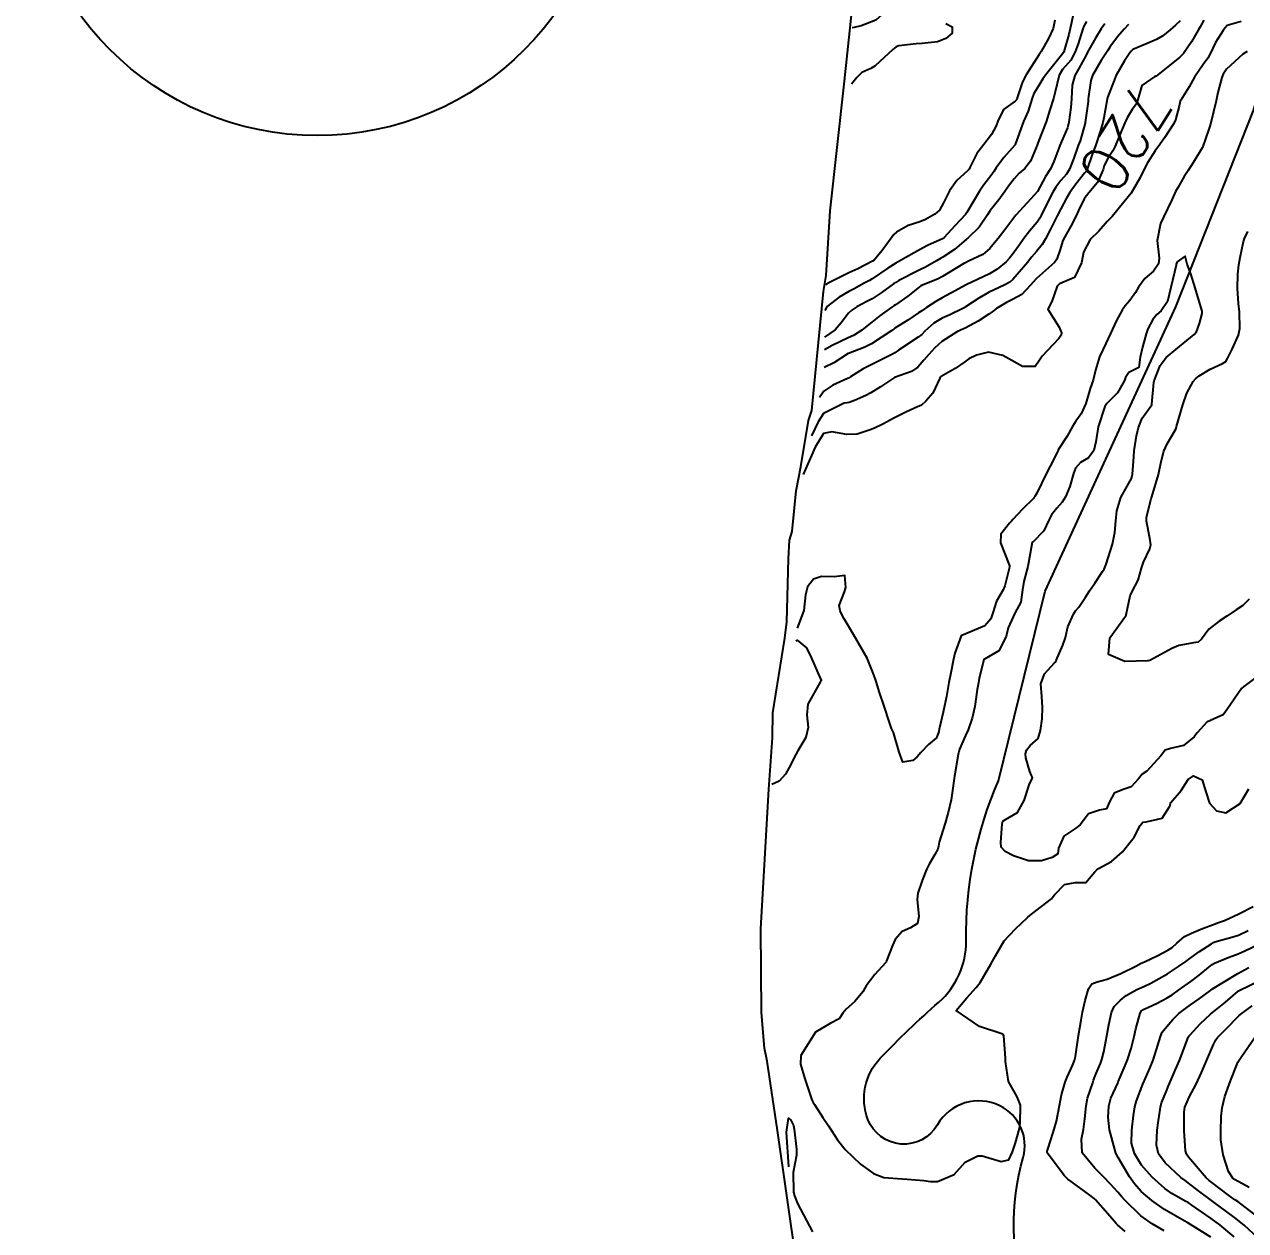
# Model space of a CAD drawing. Header units: metres. Extents: x 318500 to 325275, y 7408834 to 7428799.
# Drawn here: x 319860.2 to 319964.5, y 7413785.4 to 7413888.5 of the extents above; entities that cross this region are included whole.
import ezdxf
from ezdxf.enums import TextEntityAlignment as Align

# ---------------------------------------------------------------- set-up
doc = ezdxf.new("R2010")
doc.units = ezdxf.units.M
doc.header["$MEASUREMENT"] = 0
doc.linetypes.add('CONTINUO', pattern=[0])
for name, color, linetype in [('Area', 45, 'Continuous'), ('Cotas', 45, 'Continuous'), ('Curvas de Nivel 1m', 11, 'Continuous'), ('Curvas de Nivel 5m', 15, 'Continuous'), ('DETALHES', 45, 'Continuous'), ('Hidrografia', 140, 'Continuous')]:
    doc.layers.add(name, color=color, linetype=linetype)
doc.styles.add('Style-STANDARD', font='STANDARD.shx')

msp = doc.modelspace()

# ---------------------------------------------------------------- linework, layer by layer
at = {"layer": 'Area'}
msp.add_lwpolyline([(319926.12, 7413782.66), (319924.5, 7413793.97), (319923.6, 7413799.89), (319923.38, 7413801.02), (319923.11, 7413804.06), (319923.07, 7413811.21), (319923.76, 7413823.14), (319924.07, 7413827.51), (319924.09, 7413829.66), (319925.11, 7413836.04), (319925.29, 7413837.41), (319925.44, 7413842.8), (319925.52, 7413844.41), (319925.74, 7413845.14), (319926.07, 7413848.62), (319926.48, 7413850.67), (319927.13, 7413854.61), (319927.42, 7413855.49), (319928.43, 7413865.63), (319928.64, 7413867.01), (319928.99, 7413872.53), (319930.2, 7413883.6), (319931.81, 7413898.71)], dxfattribs=at)
at = {"layer": 'Curvas de Nivel 1m', "flags": 128}
for points, elevation in [([(319931.08, 7413889.31), (319931.13, 7413889.32), (319931.28, 7413889.52), (319932.22, 7413890.97), (319932.91, 7413891.57), (319933.87, 7413891.27), (319933.98, 7413890.31), (319933.67, 7413889.53), (319932.88, 7413888.83), (319931.64, 7413888.34), (319931.04, 7413888.18), (319930.87, 7413888.15)], 728), ([(319964.09, 7413888.7), (319962.88, 7413888.36), (319962.67, 7413888.14), (319962.53, 7413887.93), (319961.9, 7413886.9), (319961.42, 7413885.94), (319961.22, 7413885.57), (319960.83, 7413885.04), (319960.09, 7413883.96), (319959.65, 7413883.12), (319958.92, 7413881.98), (319958.88, 7413881.89), (319958.78, 7413881.47), (319958.46, 7413880.29), (319958.32, 7413879.99), (319957.53, 7413878.78), (319957, 7413878.01), (319956.89, 7413877.86), (319956.73, 7413877.65), (319956.09, 7413876.64), (319955.78, 7413876.02), (319955.42, 7413875.31), (319954.68, 7413874.03), (319953.06, 7413872.05), (319952.86, 7413871.86), (319952.65, 7413871.63), (319951.92, 7413870.8), (319951.19, 7413870.08), (319950.61, 7413868.99), (319950.47, 7413868.22), (319950.45, 7413868.09), (319949.86, 7413866.83), (319948.58, 7413866.3), (319948.38, 7413866.11), (319947.9, 7413864.78), (319947.57, 7413864.12), (319948.53, 7413862.59), (319948.74, 7413862.11), (319948.71, 7413861.92), (319948.52, 7413861.64), (319947.1, 7413860.13), (319946.85, 7413859.77), (319946.49, 7413859.24), (319945.4, 7413859.24), (319944.49, 7413859.76), (319943.74, 7413860.18), (319942.5, 7413860.46), (319941.48, 7413860.21), (319940.83, 7413859.88), (319940.49, 7413859.64), (319939.66, 7413859.05), (319938.47, 7413858.39), (319938.4, 7413858.32), (319938.36, 7413858.25), (319937.74, 7413856.96), (319937.16, 7413856.26), (319936.77, 7413855.94), (319936.44, 7413855.78), (319935.51, 7413855.36), (319934.43, 7413854.81), (319933.47, 7413854.31), (319932.77, 7413853.97), (319932.41, 7413853.82), (319931.3, 7413853.45), (319930.41, 7413853.42), (319929.12, 7413853.66), (319928.41, 7413853.51), (319927.71, 7413852.35), (319926.88, 7413850.46), (319926.68, 7413850.02)], 719), ([(319958.88, 7413888.76), (319958.48, 7413888.38), (319958.02, 7413887.99), (319957.39, 7413887.48), (319956.86, 7413887.17), (319956.05, 7413886.82), (319954.84, 7413886.31), (319954.69, 7413886.18), (319954.58, 7413886.03), (319954.12, 7413885.33), (319953.39, 7413884.05), (319953.22, 7413883.65), (319952.8, 7413882.58), (319952.66, 7413882.2), (319952.63, 7413882.06), (319952.35, 7413880.48), (319952.27, 7413880.07), (319952.08, 7413879.4), (319951.63, 7413878.08), (319951.39, 7413877.42), (319950.93, 7413876.09), (319950.86, 7413875.93), (319950.7, 7413875.74), (319949.96, 7413874.82), (319949.45, 7413874.1), (319949.16, 7413873.62), (319948.67, 7413872.7), (319948.37, 7413872.11), (319947.79, 7413870.97), (319947.36, 7413870.13), (319947.1, 7413869.66), (319946.61, 7413869.05), (319946.19, 7413868.56), (319945.87, 7413868.15), (319944.58, 7413866.67), (319944.32, 7413866.44), (319943.83, 7413866.18), (319942.98, 7413865.78), (319942.57, 7413865.57), (319941.69, 7413865.07), (319940.55, 7413864.32), (319940.49, 7413864.28), (319940.38, 7413864.22), (319939.16, 7413863.63), (319938.54, 7413863.35), (319937.85, 7413862.94), (319937.08, 7413862.26), (319936.81, 7413861.98), (319936.51, 7413861.73), (319934.83, 7413860.62), (319934.5, 7413860.41), (319934.31, 7413860.3), (319933.12, 7413859.69), (319932.49, 7413859.39), (319931.79, 7413859.03), (319930.71, 7413858.35), (319930.56, 7413858.25), (319930.47, 7413858.2), (319929.2, 7413857.63), (319928.45, 7413857.13), (319928.08, 7413856.58)], 721), ([(319954.46, 7413888.46), (319954.08, 7413888.04), (319953.52, 7413887.39), (319952.85, 7413886.5), (319952.68, 7413886.23), (319952.57, 7413886.06), (319952.13, 7413885.37), (319951.38, 7413884.08), (319951.24, 7413883.65), (319951.02, 7413882.09), (319951, 7413881.88), (319950.77, 7413880.09), (319950.76, 7413880.03), (319950.32, 7413878.52), (319950.17, 7413878.1), (319949.79, 7413877.04), (319949.43, 7413876.1), (319949.15, 7413875.66), (319948.69, 7413875.11), (319948.25, 7413874.56), (319947.99, 7413874.12), (319947.32, 7413872.79), (319947, 7413872.13), (319946.88, 7413871.91), (319946.65, 7413871.57), (319946, 7413870.79), (319945.53, 7413870.16), (319945.15, 7413869.63), (319944.61, 7413868.89), (319944.29, 7413868.49), (319944, 7413868.18), (319943.24, 7413867.54), (319942.59, 7413867.16), (319940.61, 7413866.22), (319940.59, 7413866.21), (319939.3, 7413865.5), (319938.56, 7413865.11), (319938.01, 7413864.8), (319937.2, 7413864.26), (319936.81, 7413864), (319936.54, 7413863.81), (319935.62, 7413863.19), (319934.52, 7413862.5), (319934.41, 7413862.42), (319934.24, 7413862.3), (319932.51, 7413861.18), (319931.95, 7413860.89), (319930.54, 7413860.35), (319930.51, 7413860.34), (319929.31, 7413859.54), (319928.48, 7413859.14)], 722), ([(319952.43, 7413888.51), (319952.12, 7413888.07), (319951.65, 7413887.29), (319950.97, 7413886.09), (319950.84, 7413885.82), (319950.23, 7413884.7), (319949.88, 7413884.1), (319949.65, 7413883.26), (319949.59, 7413882.1), (319949.53, 7413881.35), (319949.37, 7413880.1), (319949.24, 7413879.62), (319948.74, 7413878.44), (319948.6, 7413878.11), (319948.09, 7413876.75), (319947.79, 7413876.12), (319947.37, 7413875.46), (319946.68, 7413874.19), (319946.66, 7413874.16), (319946.65, 7413874.14), (319946.43, 7413873.9), (319944.85, 7413872.17), (319944.76, 7413872.06), (319944.66, 7413871.92), (319943.9, 7413870.92), (319943.33, 7413870.18), (319943.02, 7413869.79), (319942.62, 7413869.31), (319942.02, 7413868.79), (319940.81, 7413868.22), (319940.6, 7413868.13), (319940.39, 7413868.02), (319938.59, 7413866.91), (319938.15, 7413866.68), (319937.06, 7413866.27), (319936.73, 7413866.12), (319936.58, 7413866.01), (319935.62, 7413865.23), (319934.55, 7413864.51), (319934.43, 7413864.42), (319934.25, 7413864.3), (319933.26, 7413863.6), (319932.53, 7413863.03), (319932.14, 7413862.72), (319931.68, 7413862.34), (319930.97, 7413861.89), (319930.51, 7413861.67), (319929.17, 7413861.03), (319928.5, 7413860.67)], 723), ([(319950.88, 7413888.69), (319950.65, 7413888.31), (319950.57, 7413888.09), (319950.15, 7413886.8), (319949.91, 7413886.1), (319949.53, 7413885.4), (319948.83, 7413884.61), (319948.53, 7413884.11), (319948.21, 7413882.71), (319948.05, 7413882.12), (319947.75, 7413881.16), (319947.42, 7413880.13), (319946.74, 7413878.41), (319946.65, 7413878.14), (319946.1, 7413876.77), (319945.61, 7413876.16), (319945.13, 7413875.74), (319944.7, 7413875.27), (319944.22, 7413874.64), (319943.91, 7413874.18), (319943.4, 7413873.46), (319942.66, 7413872.56), (319942.41, 7413872.19), (319941.7, 7413871.15), (319940.77, 7413870.22), (319940.69, 7413870.16), (319940.63, 7413870.1), (319939.61, 7413869.24), (319938.6, 7413868.57), (319938.4, 7413868.46), (319938.07, 7413868.26), (319937.13, 7413867.73), (319936.59, 7413867.46), (319934.86, 7413866.57), (319934.58, 7413866.42), (319934.4, 7413866.3), (319933.35, 7413865.53), (319932.56, 7413865.02), (319932.11, 7413864.78), (319931.26, 7413864.34), (319930.83, 7413864.06), (319930.54, 7413863.78), (319929.93, 7413862.96), (319929.41, 7413862.37), (319928.51, 7413861.73)], 724), ([(319948.17, 7413888.83), (319948.02, 7413888.12), (319947.67, 7413887.32), (319947, 7413886.14), (319946.84, 7413885.88), (319945.71, 7413884.16), (319945.41, 7413883.56), (319944.96, 7413882.17), (319944.91, 7413882.04), (319944.79, 7413881.91), (319943.78, 7413881.18), (319943.3, 7413880.18), (319943.16, 7413879.78), (319942.75, 7413879.04), (319942.1, 7413878.2), (319941.52, 7413877.42), (319940.91, 7413876.22), (319940.84, 7413876.09), (319940.71, 7413875.95), (319939.81, 7413875.12), (319939.17, 7413874.24), (319938.67, 7413873.22), (319938.32, 7413872.6), (319937.93, 7413872.26), (319937.12, 7413871.8), (319936.65, 7413871.6), (319935.64, 7413871.29), (319934.64, 7413870.72), (319934.43, 7413870.5), (319934.29, 7413870.31), (319933.43, 7413869.14), (319932.74, 7413868.33), (319932.6, 7413868.23), (319931.34, 7413867.59), (319930.59, 7413867.23), (319928.86, 7413866.38), (319928.68, 7413866.28), (319928.58, 7413866.2)], 726), ([(319938.87, 7413888.53), (319939.39, 7413888.24), (319939.4, 7413887.7), (319938.85, 7413887.25), (319938.14, 7413886.97), (319936.85, 7413886.83), (319936.33, 7413886.79), (319934.84, 7413886.63), (319934.62, 7413886.53), (319934.34, 7413886.31), (319932.83, 7413884.92), (319932.47, 7413884.69), (319931.7, 7413884.34), (319931.25, 7413883.91), (319930.81, 7413883.35)], 727), ([(319964.6, 7413886.15), (319964.21, 7413885.91), (319962.83, 7413884.62), (319962.55, 7413884.21), (319962.43, 7413883.93), (319962.09, 7413882.65), (319961.94, 7413881.94), (319961.72, 7413880.99), (319961.45, 7413879.94), (319961.29, 7413879.41), (319960.77, 7413877.95), (319960.76, 7413877.93), (319960.74, 7413877.9), (319960, 7413876.68), (319959.54, 7413875.97), (319959.22, 7413875.46), (319958.69, 7413874.56), (319958.48, 7413874.19), (319958.38, 7413873.98), (319958.15, 7413873.46), (319957.45, 7413872), (319957.2, 7413871.46), (319956.91, 7413870.01), (319957.09, 7413868.49), (319957.02, 7413868), (319956.59, 7413867.38), (319955.85, 7413866.75), (319955.31, 7413866.02), (319955.05, 7413865.55), (319954.56, 7413864.86), (319954.18, 7413864.42), (319953.91, 7413864.04), (319953.42, 7413863.16), (319952.91, 7413862.05), (319952.51, 7413861.19), (319951.98, 7413860.07), (319951.64, 7413858.91), (319951.43, 7413858.08), (319951.19, 7413857.35), (319950.82, 7413856.08), (319950.43, 7413855.2), (319949.96, 7413854.56), (319949.68, 7413854.1), (319949.22, 7413853.29), (319948.46, 7413852.11), (319948.44, 7413852.06), (319948.39, 7413851.94), (319947.78, 7413850.71), (319947.47, 7413850.12), (319946.62, 7413848.42), (319946.46, 7413848.14), (319946.41, 7413848.06), (319946.34, 7413847.97), (319945.41, 7413847.06), (319944.59, 7413846.17), (319944.46, 7413846.02), (319944.31, 7413845.84), (319943.56, 7413844.9), (319943.54, 7413844.18), (319944.26, 7413842.29), (319944.29, 7413842.2), (319944.29, 7413842.17), (319944.29, 7413842.14), (319944.26, 7413841.98), (319943.91, 7413840.49), (319943.77, 7413840.17), (319943.2, 7413839.2), (319942.87, 7413838.18), (319942.71, 7413837.67), (319942.19, 7413837.07), (319940.23, 7413836.27), (319940.18, 7413836.25), (319940.16, 7413836.22), (319939.64, 7413834.75), (319939.51, 7413834.23), (319939.28, 7413833.08), (319939.12, 7413832.23), (319938.91, 7413831.04), (319938.75, 7413830.24), (319938.63, 7413829.71), (319938.29, 7413828.25), (319938.25, 7413828.07), (319938.06, 7413827.52), (319937.37, 7413826.94), (319936.74, 7413826.26), (319936.42, 7413825.88), (319936.03, 7413825.59), (319935.2, 7413825.45), (319934.87, 7413826.29), (319934.39, 7413827.97), (319934.23, 7413828.3), (319934.08, 7413828.74), (319933.58, 7413830.31), (319933.19, 7413831.39), (319932.91, 7413832.32), (319932.71, 7413832.9), (319932.15, 7413834.33), (319930.98, 7413836.34), (319930.19, 7413837.69), (319929.95, 7413838.11), (319929.84, 7413838.36), (319929.75, 7413838.82), (319930.22, 7413839.99), (319930.3, 7413840.28), (319930.31, 7413840.35), (319930.25, 7413841.38), (319929.33, 7413841.28), (319928.24, 7413841.31), (319927.55, 7413841.08), (319927.05, 7413840.4), (319926.89, 7413839.73), (319926.75, 7413838.4), (319926.18, 7413836.88)], 718), ([(319964.75, 7413839.36), (319964.21, 7413838.82), (319963.66, 7413838.45), (319962.86, 7413837.92), (319962.2, 7413837.48), (319961.32, 7413836.81), (319960.7, 7413835.94), (319960.42, 7413835.7), (319960.18, 7413835.66), (319958.75, 7413835.39), (319958.17, 7413835.16), (319956.27, 7413834.13), (319956.15, 7413834.08), (319956.08, 7413834.08), (319954.15, 7413834.03), (319952.74, 7413834.63), (319952.86, 7413836.05), (319954.2, 7413837.92), (319954.25, 7413837.98), (319954.26, 7413838.03), (319954.6, 7413839.65), (319954.77, 7413840.02), (319955.27, 7413840.99), (319955.58, 7413842.02), (319955.75, 7413842.53), (319956.28, 7413843.66), (319956.37, 7413844.01), (319956.29, 7413844.57), (319955.99, 7413846.01), (319956, 7413846.33), (319956.34, 7413847.73), (319956.4, 7413847.95), (319956.42, 7413848.01), (319956.44, 7413848.11), (319957.03, 7413850), (319957.25, 7413851.12), (319957.47, 7413851.99), (319957.77, 7413852.62), (319958.42, 7413853.74), (319958.51, 7413853.89), (319958.53, 7413853.98), (319958.57, 7413854.12), (319959.1, 7413855.97), (319959.45, 7413856.97), (319959.98, 7413857.96), (319960.2, 7413858.22), (319960.48, 7413858.44), (319961.43, 7413859), (319962.49, 7413859.5), (319962.76, 7413859.66), (319962.92, 7413859.92), (319963.31, 7413860.72), (319963.85, 7413861.91), (319963.96, 7413862.47), (319963.93, 7413863.91), (319963.86, 7413864.61), (319963.77, 7413865.91), (319963.8, 7413867.12), (319963.87, 7413867.91), (319963.98, 7413868.54), (319964.27, 7413869.91), (319964.36, 7413870.18), (319964.64, 7413870.77)], 718), ([(319965.33, 7413832.68), (319964.31, 7413831.9), (319964.12, 7413831.74), (319962.85, 7413829.92), (319962.53, 7413829.48), (319962.09, 7413829.29), (319961.16, 7413828.86), (319960.32, 7413827.95), (319960.22, 7413827.79), (319960.06, 7413827.59), (319959.15, 7413826.87), (319958.05, 7413826.6), (319957.58, 7413826.45), (319957.23, 7413825.99), (319956.03, 7413824.68), (319955.62, 7413824.41), (319955.3, 7413824.02), (319954.69, 7413823.34), (319954.01, 7413823.09), (319953.24, 7413822.8), (319952.84, 7413822.05), (319952.57, 7413821.46), (319951.98, 7413821.35), (319951.03, 7413821.01), (319950.32, 7413820.08), (319949.96, 7413819.79), (319948.93, 7413819.12), (319948.49, 7413818.1), (319948.43, 7413817.61), (319947.93, 7413817.3), (319947.03, 7413817.02), (319945.92, 7413817.02), (319944.64, 7413817.45), (319943.93, 7413817.82), (319943.6, 7413818.17), (319943.55, 7413818.57), (319943.67, 7413820.17), (319943.73, 7413820.4), (319943.97, 7413820.55), (319944.98, 7413821.15), (319945.56, 7413822.15), (319945.65, 7413822.49), (319946.01, 7413823.58), (319946.21, 7413823.95), (319946.25, 7413824.14), (319946.19, 7413824.31), (319946.03, 7413824.64), (319945.69, 7413825.8), (319945.67, 7413826.15), (319945.74, 7413826.45), (319946.05, 7413826.85), (319946.74, 7413827.45), (319946.95, 7413828.13), (319947.08, 7413829.13), (319947.12, 7413830.12), (319947.05, 7413831.06), (319946.98, 7413832.13), (319947.28, 7413832.97), (319948.15, 7413833.91), (319948.24, 7413834.02), (319948.27, 7413834.11), (319948.84, 7413835.43), (319949.07, 7413836.1), (319949.28, 7413837.01), (319949.76, 7413838.09), (319949.94, 7413838.36), (319950.21, 7413838.68), (319950.79, 7413839.52), (319951.14, 7413840.08), (319951.59, 7413840.72), (319952.25, 7413841.72), (319952.38, 7413841.93), (319952.44, 7413842.06), (319952.54, 7413842.34), (319953.1, 7413844.05), (319953.29, 7413845.05), (319953.37, 7413846.04), (319953.47, 7413846.9), (319953.81, 7413848.04), (319954.35, 7413849), (319954.72, 7413849.66), (319954.81, 7413850.03), (319954.9, 7413851.51), (319954.94, 7413852.02), (319955.14, 7413853.3), (319955.32, 7413854.02), (319955.63, 7413854.81), (319956.44, 7413855.97), (319956.45, 7413856.01), (319956.62, 7413857.86), (319956.65, 7413858.01), (319957.16, 7413859.33), (319957.66, 7413859.99), (319958.51, 7413860.69), (319960.06, 7413861.96), (319960.27, 7413862.2), (319960.53, 7413862.92), (319960.75, 7413863.75), (319960.75, 7413863.95), (319960.56, 7413864.61), (319960.14, 7413865.96), (319959.77, 7413867.14), (319959.48, 7413867.97), (319959.31, 7413868.67), (319958.6, 7413868.18), (319958.54, 7413867.98), (319958.52, 7413867.9), (319958.08, 7413865.99), (319957.78, 7413864.78), (319957.26, 7413864), (319956.88, 7413863.67), (319956.54, 7413863.25), (319956.1, 7413862.44), (319955.96, 7413862.02), (319955.65, 7413860.88), (319955.46, 7413860.02), (319955.34, 7413859.16), (319954.48, 7413858.72), (319954.21, 7413858.29), (319954.12, 7413858.04), (319953.52, 7413856.98), (319952.61, 7413856.06), (319952.44, 7413855.83), (319951.86, 7413854.07), (319951.68, 7413852.8), (319951.49, 7413852.07), (319951.03, 7413851.44), (319950.37, 7413851.03), (319949.92, 7413850.54), (319949.77, 7413850.1), (319949.46, 7413848.98), (319949.07, 7413848.1), (319948.79, 7413847.65), (319948.33, 7413847.12), (319947.88, 7413846.56), (319947.66, 7413846.12), (319947.22, 7413845.2), (319946.28, 7413844.24), (319946.23, 7413844.19), (319946.21, 7413844.14), (319946.2, 7413844.06), (319945.86, 7413842.15), (319945.51, 7413840.88), (319945.42, 7413840.15), (319945.27, 7413839.1), (319944.75, 7413838.16), (319944.19, 7413836.92), (319944.05, 7413836.3), (319944.02, 7413836.17), (319943.39, 7413834.95), (319942.15, 7413834.24), (319942.12, 7413834.22), (319942.1, 7413834.19), (319941.72, 7413832.6), (319941.64, 7413832.2), (319941.54, 7413831.63), (319941.33, 7413830.2), (319941.1, 7413829.19), (319940.76, 7413828.21), (319940.55, 7413827.72), (319940.04, 7413826.55), (319939.96, 7413826.3), (319939.94, 7413826.22), (319939.92, 7413826.1), (319939.61, 7413824.23), (319939.4, 7413822.82), (319939.31, 7413822.23), (319939.07, 7413821.14), (319938.8, 7413820.24), (319938.3, 7413818.6), (319938.24, 7413818.25), (319938.19, 7413818), (319937.93, 7413817.55), (319937.44, 7413816.73), (319937.21, 7413816.26), (319936.83, 7413815.33), (319936.46, 7413814.26), (319936.42, 7413813.72), (319936.56, 7413812.26), (319936.45, 7413811.67), (319935.85, 7413811.28), (319935.14, 7413810.98), (319934.54, 7413810.29), (319934.32, 7413809.79), (319933.8, 7413808.46), (319933.76, 7413808.35), (319933.72, 7413808.3), (319932.79, 7413807.31), (319932.05, 7413806.32), (319931.95, 7413806.14), (319931.77, 7413805.82), (319931.09, 7413805), (319930.34, 7413804.34), (319930.08, 7413804.01), (319929.74, 7413803.5), (319928.98, 7413803.11), (319927.72, 7413802.38), (319926.49, 7413800.39), (319926.44, 7413799.64), (319926.81, 7413798.39), (319927.43, 7413796.6), (319927.53, 7413796.38), (319927.64, 7413796.19), (319928.35, 7413795.09), (319928.83, 7413794.36), (319929.6, 7413793.17), (319930.26, 7413792.34), (319931.57, 7413791.1), (319932.69, 7413790.31), (319933.56, 7413789.97), (319935.12, 7413789.84), (319935.56, 7413789.83), (319936.99, 7413789.69), (319937.55, 7413789.61), (319938.16, 7413789.63), (319939.56, 7413790.22), (319940.52, 7413791.26), (319941.58, 7413791.82), (319941.95, 7413791.82), (319943.58, 7413791.33), (319944.25, 7413791.48), (319944.54, 7413792.15), (319944.82, 7413792.93), (319945.14, 7413794.14), (319945.21, 7413794.56), (319945.24, 7413796.14), (319944.96, 7413796.84), (319944.21, 7413798.15), (319943.97, 7413799.88), (319943.96, 7413800.16), (319943.81, 7413802.07), (319943.78, 7413802.16), (319943.72, 7413802.21), (319943.64, 7413802.24), (319941.73, 7413802.87), (319939.75, 7413804.22), (319940.66, 7413805.32), (319941.46, 7413806.19), (319941.78, 7413806.62), (319942.7, 7413808.18), (319943.1, 7413808.88), (319943.83, 7413810.17), (319944.8, 7413811.2), (319945.81, 7413812.14), (319945.86, 7413812.19), (319946.19, 7413812.46), (319947.88, 7413813.77), (319948.04, 7413813.95), (319948.14, 7413814.11), (319948.99, 7413815), (319949.9, 7413815.17), (319950.82, 7413815.15), (319951.58, 7413816.06), (319951.74, 7413816.24), (319951.91, 7413816.34), (319953.01, 7413816.96), (319953.94, 7413817.79), (319954.05, 7413817.92), (319954.15, 7413818.03), (319954.94, 7413819.03), (319955.46, 7413820.02), (319955.68, 7413820.3), (319955.97, 7413820.34), (319957.32, 7413820.64), (319957.99, 7413821.69), (319958.05, 7413821.92), (319958.08, 7413821.98), (319958.96, 7413823.01), (319959.55, 7413823.96), (319960.02, 7413824.28), (319960.75, 7413823.94), (319961.05, 7413822.89), (319961.38, 7413821.94), (319961.98, 7413821.29), (319962.78, 7413821.12), (319963.99, 7413821.9), (319964.73, 7413823.17)], 717), ([(319926.05, 7413835.81), (319926.17, 7413835.87), (319926.96, 7413835.19), (319927.35, 7413834.39), (319928.12, 7413832.6), (319928.21, 7413832.46), (319928.21, 7413832.38), (319928.12, 7413832.26), (319927.07, 7413830.4), (319926.99, 7413829.49), (319927.12, 7413828.39), (319926.92, 7413827.53), (319926.22, 7413826.41), (319926.04, 7413826.08), (319925.48, 7413824.97), (319925.16, 7413824.42), (319924.64, 7413823.8), (319924.01, 7413823.52)], 718), ([(319954.16, 7413785.36), (319953.51, 7413785.92), (319953.41, 7413786.03), (319952.7, 7413786.86), (319951.64, 7413788.06), (319951.59, 7413788.11), (319951.54, 7413788.16), (319951.16, 7413788.44), (319949.56, 7413789.61), (319949.29, 7413789.81), (319949, 7413790.09), (319947.59, 7413791.94), (319947.51, 7413792.11), (319947.5, 7413792.2), (319947.6, 7413792.46), (319948, 7413793.71), (319948.12, 7413794.1), (319948.31, 7413794.78), (319948.57, 7413796.1), (319948.74, 7413797.01), (319949.05, 7413798.09), (319949.23, 7413798.54), (319949.69, 7413799.53), (319949.84, 7413799.94), (319949.88, 7413800.08), (319949.92, 7413800.3), (319950.19, 7413802.08), (319950.41, 7413803.4), (319950.54, 7413804.07), (319950.76, 7413805.07), (319951.03, 7413806.07), (319951.33, 7413806.51), (319951.79, 7413806.66), (319952.64, 7413806.9), (319953.79, 7413807.38), (319955.08, 7413808.02), (319955.55, 7413808.27), (319955.81, 7413808.38), (319956.91, 7413808.9), (319957.82, 7413809.39), (319958.18, 7413809.62), (319958.59, 7413809.97), (319959.25, 7413810.54), (319959.84, 7413810.83), (319960.63, 7413811.16), (319961.86, 7413811.64), (319962.07, 7413811.71), (319962.66, 7413811.92), (319963.87, 7413812.49), (319965.09, 7413813.1)], 718), ([(319957.5, 7413785.4), (319956.49, 7413785.99), (319955.52, 7413786.69), (319954.14, 7413788.02), (319953.86, 7413788.34), (319953.55, 7413788.71), (319952.92, 7413789.4), (319952.29, 7413790.05), (319951.57, 7413790.75), (319950.51, 7413792.07), (319950.44, 7413793.24), (319950.61, 7413794.07), (319950.72, 7413794.98), (319950.83, 7413796.07), (319950.96, 7413796.75), (319951.4, 7413798.06), (319951.47, 7413798.27), (319951.68, 7413798.8), (319952.06, 7413799.69), (319952.18, 7413800.05), (319952.35, 7413800.69), (319952.6, 7413802.05), (319952.78, 7413803), (319953, 7413804.04), (319953.24, 7413804.56), (319953.77, 7413805.12), (319954.27, 7413805.52), (319955.18, 7413806.01), (319955.78, 7413806.28), (319956.36, 7413806.57), (319957.79, 7413807.36), (319958.73, 7413807.97), (319959.35, 7413808.41), (319959.81, 7413808.75), (319960.51, 7413809.26), (319961.54, 7413809.93), (319961.72, 7413810.04), (319961.83, 7413810.08), (319963.27, 7413810.48), (319963.84, 7413810.67), (319964.68, 7413811.06)], 719), ([(319963.49, 7413784.88), (319962.25, 7413785.91), (319961.52, 7413786.46), (319959.87, 7413787.6), (319959.54, 7413787.82), (319959.3, 7413787.95), (319958.16, 7413788.58), (319957.55, 7413789.01), (319956.47, 7413789.99), (319955.58, 7413791.01), (319954.97, 7413792.01), (319954.72, 7413792.89), (319954.74, 7413794.01), (319954.89, 7413795.26), (319955, 7413796.01), (319955.15, 7413796.51), (319955.67, 7413797.93), (319955.69, 7413797.98), (319955.7, 7413798), (319956.32, 7413799.36), (319956.57, 7413799.99), (319956.97, 7413801.25), (319957.18, 7413801.99), (319957.34, 7413802.37), (319957.73, 7413802.85), (319958.25, 7413803.46), (319958.76, 7413803.96), (319959.32, 7413804.4), (319959.76, 7413804.71), (319960.48, 7413805.23), (319961.46, 7413805.93), (319961.64, 7413806.07), (319961.78, 7413806.17), (319962.43, 7413806.56), (319963.79, 7413807.38), (319964.73, 7413807.89)], 721), ([(319965.49, 7413784.8), (319964.32, 7413785.89), (319963.52, 7413786.53), (319961.65, 7413787.92), (319961.54, 7413787.99), (319960.43, 7413788.82), (319959.56, 7413789.5), (319959.29, 7413789.69), (319958.92, 7413789.96), (319957.58, 7413791.21), (319957.01, 7413791.99), (319956.86, 7413792.73), (319956.91, 7413793.99), (319956.98, 7413794.64), (319957.18, 7413795.98), (319957.28, 7413796.35), (319957.66, 7413797.27), (319957.87, 7413797.78), (319957.95, 7413797.98), (319958.47, 7413799.19), (319958.8, 7413799.96), (319959.46, 7413801.7), (319959.56, 7413801.95), (319959.63, 7413802.05), (319959.72, 7413802.16), (319960.58, 7413803.09), (319961.46, 7413803.92), (319961.63, 7413804.05), (319961.75, 7413804.15), (319962.73, 7413804.95), (319963.78, 7413805.86), (319963.8, 7413805.87), (319963.84, 7413805.9), (319965.79, 7413806.84)], 722), ([(319965.52, 7413786.57), (319963.78, 7413787.9), (319963.64, 7413788), (319963.54, 7413788.06), (319963, 7413788.45), (319961.56, 7413789.53), (319961.34, 7413789.7), (319961.1, 7413789.93), (319959.59, 7413791.69), (319959.4, 7413791.95), (319959.32, 7413792.23), (319959.2, 7413793.96), (319959.22, 7413795.54), (319959.28, 7413795.96), (319959.37, 7413796.23), (319959.65, 7413796.83), (319960.04, 7413797.57), (319960.23, 7413797.94), (319960.69, 7413798.93), (319961.12, 7413799.93), (319961.71, 7413801.33), (319961.91, 7413801.73), (319962.05, 7413801.92), (319962.89, 7413802.75), (319963.75, 7413803.62), (319963.88, 7413803.76), (319964.04, 7413803.9), (319965.03, 7413804.62)], 723), ([(319964.77, 7413789.1), (319963.56, 7413789.75), (319963.36, 7413789.9), (319962.99, 7413790.48), (319962.53, 7413791.91), (319962.35, 7413793.18), (319962.34, 7413793.91), (319962.38, 7413795.16), (319962.45, 7413795.91), (319962.69, 7413796.87), (319963.05, 7413797.91), (319963.22, 7413798.36), (319963.7, 7413799.57), (319963.8, 7413799.8), (319963.85, 7413799.9), (319964.14, 7413800.32), (319965.23, 7413801.88)], 724), ([(319925.47, 7413790.88), (319925.25, 7413793.83), (319925.42, 7413795.03), (319925.62, 7413794.86), (319925.85, 7413794.4), (319925.92, 7413794.09), (319926.12, 7413792.39), (319926.1, 7413791.88), (319925.84, 7413790.4), (319925.86, 7413788.71), (319925.93, 7413788.4), (319926.19, 7413787.73), (319927.49, 7413785.33)], 718)]:
    msp.add_lwpolyline(points, dxfattribs=dict(at, elevation=elevation))
at = {"layer": 'Curvas de Nivel 5m', "flags": 128}
for points, elevation in [([(319949.73, 7413889.26), (319949.48, 7413888.1), (319949.37, 7413887.6), (319948.93, 7413886.11), (319948.9, 7413886.05), (319948.84, 7413885.97), (319947.36, 7413884.13), (319947.15, 7413883.8), (319946.81, 7413883.24), (319946.38, 7413882.56), (319946.23, 7413882.15), (319945.89, 7413881.04), (319945.5, 7413880.16), (319944.77, 7413878.2), (319944.76, 7413878.17), (319944.74, 7413878.14), (319943.82, 7413877.08), (319943.17, 7413876.19), (319942.98, 7413875.91), (319942.7, 7413875.52), (319942.12, 7413874.76), (319941.73, 7413874.2), (319940.66, 7413872.39), (319940.54, 7413872.22), (319939.63, 7413871.25), (319938.73, 7413870.25), (319938.68, 7413870.2), (319938.63, 7413870.17), (319937.31, 7413869.57), (319936.61, 7413869.19), (319935, 7413868.29), (319934.6, 7413868.07), (319933.9, 7413867.62), (319932.58, 7413866.71), (319932.34, 7413866.57), (319931.88, 7413866.34), (319931.03, 7413865.88), (319930.57, 7413865.65), (319929.76, 7413865.16), (319928.77, 7413864.38), (319928.67, 7413864.26), (319928.54, 7413864.01)], 725), ([(319960.88, 7413888.81), (319960.57, 7413888.26), (319960.4, 7413887.96), (319959.85, 7413886.98), (319959.15, 7413885.98), (319958.84, 7413885.66), (319956.97, 7413884.15), (319956.82, 7413884.04), (319956.8, 7413884.03), (319956.71, 7413884.01), (319955.59, 7413883.24), (319955.25, 7413882.03), (319955.13, 7413881.68), (319954.78, 7413881.2), (319954.33, 7413880.47), (319954.14, 7413880.04), (319953.68, 7413878.97), (319953.31, 7413878.05), (319953.13, 7413877.66), (319952.72, 7413877.05), (319952.39, 7413876.39), (319952.29, 7413876.07), (319951.81, 7413874.95), (319951.08, 7413874.08), (319950.67, 7413873.55), (319950.2, 7413872.56), (319949.98, 7413872.1), (319949.52, 7413871.23), (319948.9, 7413870.11), (319948.81, 7413869.92), (319948.62, 7413869.24), (319948.33, 7413868.39), (319948.13, 7413868.12), (319946.59, 7413866.74), (319946.06, 7413866.15), (319945.34, 7413865.39), (319944.56, 7413864.95), (319944.03, 7413864.71), (319943.18, 7413864.18), (319942.82, 7413863.91), (319942.54, 7413863.7), (319941.63, 7413863.1), (319940.52, 7413862.51), (319940.32, 7413862.43), (319939.86, 7413862.23), (319938.51, 7413861.38), (319937.93, 7413860.84), (319937.4, 7413860.26), (319936.99, 7413859.77), (319936.48, 7413859.19), (319935.94, 7413858.82), (319934.47, 7413858.3), (319933.28, 7413857.5), (319932.45, 7413856.98), (319932.03, 7413856.76), (319931.05, 7413856.34), (319930.62, 7413856.17), (319930.44, 7413856.12), (319930.17, 7413856.09), (319928.43, 7413855.21), (319927.95, 7413854.51), (319927.38, 7413853.3)], 720), ([(319961.49, 7413784.85), (319959.75, 7413785.95), (319959.51, 7413786.08), (319959.22, 7413786.25), (319957.53, 7413787.23), (319956.44, 7413787.99), (319955.55, 7413788.76), (319954.96, 7413789.41), (319954.54, 7413790.02), (319953.58, 7413791.68), (319953.39, 7413792.03), (319953.28, 7413792.35), (319952.83, 7413794.04), (319952.71, 7413795.12), (319952.77, 7413796.04), (319952.96, 7413796.73), (319953.54, 7413798.03), (319953.58, 7413798.12), (319953.67, 7413798.34), (319954.18, 7413799.53), (319954.38, 7413800.02), (319954.68, 7413800.98), (319954.94, 7413802.01), (319955.08, 7413802.66), (319955.44, 7413804), (319955.57, 7413804.19), (319955.75, 7413804.3), (319956.9, 7413804.85), (319957.77, 7413805.31), (319958.18, 7413805.57), (319958.74, 7413805.97), (319959.79, 7413806.71), (319960.49, 7413807.25), (319961.32, 7413807.93), (319961.59, 7413808.15), (319961.81, 7413808.28), (319962.97, 7413808.76), (319963.82, 7413809.07), (319964.4, 7413809.31), (319965.54, 7413809.87)], 720)]:
    msp.add_lwpolyline(points, dxfattribs=dict(at, elevation=elevation))
at = {"layer": 'DETALHES', "linetype": 'CONTINUO'}
msp.add_circle((319885.19, 7413903.96), 25, dxfattribs=at)
at = {"layer": 'Hidrografia'}
msp.add_lwpolyline([(319945.76, 7413663.64), (319946.38, 7413668.27, -0.22034), (319947.99, 7413670.79, -0.274152), (319956.85, 7413671.1, 0.251941), (319967.61, 7413671.03, 0.189544), (319979.9, 7413685.35, 0.18742), (319979.4, 7413699.12, -0.055906), (319976.26, 7413709.46, 0.109534), (319969.41, 7413725.62, -0.003652), (319957.9, 7413742.01, -0.118723), (319948.83, 7413765.5, 0.044545), (319945.69, 7413779.46, -0.14663), (319945.46, 7413791.67, 0.361198), (319943.48, 7413796.08, 0.394549), (319938.14, 7413794.46, -0.630353), (319932.21, 7413794.92, -0.290447), (319933.26, 7413800.14, -0.022079), (319938.26, 7413804.94, 0.219715), (319940.59, 7413810.16, -0.1078), (319943.37, 7413823.85), (319947.33, 7413840.03), (319958.49, 7413864.34), (319965.12, 7413881.09), (319967.24, 7413888.28)], format="xyb", dxfattribs=at)

# ---------------------------------------------------------------- texts
at = {"layer": 'Cotas', "style": 'Style-STANDARD'}
msp.add_text('720', height=4, rotation=237.4895, dxfattribs=at).set_placement((319954.19, 7413878.72, 720), align=Align.MIDDLE_CENTER)

doc.saveas('drawing.dxf')
